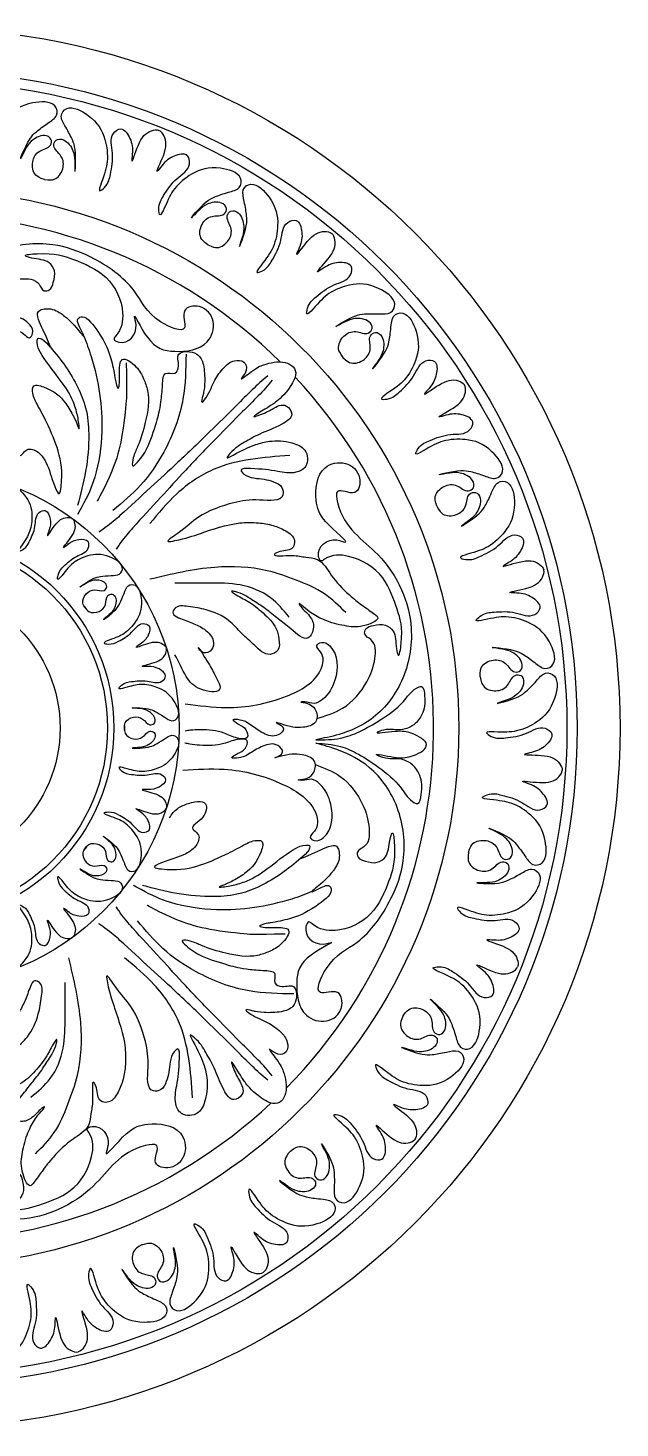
# Model space of a CAD drawing. Header units: metres. Extents: x -1 to 1, y -1 to 1.
# Drawn here: x 0.154 to 1, y -1 to 1 of the extents above; entities that cross this region are included whole.
import ezdxf

# ---------------------------------------------------------------- set-up
doc = ezdxf.new("R2010")
doc.units = ezdxf.units.M
doc.layers.add('ceco.net 100', color=7, linetype='Continuous')

msp = doc.modelspace()

# ---------------------------------------------------------------- linework, layer by layer
at = {"layer": 'ceco.net 100'}
for radius in [1, 0.9387, 0.9241, 0.7696, 0.3699, 0.2767, 0.2677, 0.2]:
    msp.add_circle((0, 0), radius, dxfattribs=at)
for start, end in [(45.4719, 133.0995), (315.4719, 43.0995)]:
    msp.add_arc((0, 0), 0.7337, start, end, dxfattribs=at)
at = {"layer": 'ceco.net 100', "color": 8}
msp.add_arc((0, 0), 0.7337, 225.4719, 313.0995, dxfattribs=at)
for points, knots in [([(0.1777, 0.7834), (0.1703, 0.7859), (0.1616, 0.7907), (0.1586, 0.8088), (0.1677, 0.8256), (0.1873, 0.8287), (0.1886, 0.8429), (0.1749, 0.8491), (0.1578, 0.8393), (0.1505, 0.8277), (0.1379, 0.8007), (0.1535, 0.8398), (0.1666, 0.8527), (0.1797, 0.8623), (0.1983, 0.8744), (0.193, 0.8962), (0.1507, 0.8942), (0.1262, 0.8778), (0.1054, 0.8461), (0.1035, 0.8247), (0.1005, 0.7986), (0.0921, 0.8162), (0.0965, 0.8335), (0.1032, 0.8596), (0.122, 0.8793), (0.11, 0.901), (0.0893, 0.8881), (0.0821, 0.8767), (0.0737, 0.852), (0.0804, 0.8922), (0.0754, 0.909), (0.064, 0.9172), (0.0605, 0.9173)], [0.0016, 0.0016, 0.0016, 0.0016, 0.070347, 0.205662, 0.330757, 0.44134, 0.501419, 0.573621, 0.701619, 0.803663, 0.905984, 1.121742, 1.221885, 1.356392, 1.452885, 1.549668, 1.748318, 2.050944, 2.274203, 2.481345, 2.558186, 2.615581, 2.758784, 2.973283, 3.168941, 3.254548, 3.385567, 3.544048, 3.613817, 3.779541, 3.981389, 4.05838, 4.05838, 4.05838, 4.05838]), ([(0.1775, 0.7834), (0.1853, 0.7825), (0.1953, 0.7831), (0.2058, 0.7981), (0.2048, 0.8172), (0.1885, 0.8285), (0.1934, 0.8418), (0.2085, 0.8415), (0.2197, 0.8252), (0.2212, 0.8117), (0.2209, 0.7818), (0.2237, 0.8238), (0.2175, 0.8412), (0.2098, 0.8555), (0.1982, 0.8744), (0.2124, 0.8918), (0.2497, 0.8718), (0.2647, 0.8464), (0.2698, 0.8088), (0.2623, 0.7887), (0.2537, 0.7639), (0.2689, 0.7761), (0.2724, 0.7936), (0.2777, 0.82), (0.2691, 0.8459), (0.2894, 0.8604), (0.3025, 0.8397), (0.3041, 0.8264), (0.301, 0.8005), (0.3123, 0.8396), (0.3241, 0.8526), (0.3378, 0.8551), (0.341, 0.8537)], [0.0016, 0.0016, 0.0016, 0.0016, 0.070347, 0.205662, 0.330757, 0.44134, 0.501419, 0.573621, 0.701619, 0.803663, 0.905984, 1.121742, 1.221885, 1.356392, 1.452885, 1.549668, 1.748318, 2.050944, 2.274203, 2.481345, 2.558186, 2.615581, 2.758784, 2.973283, 3.168941, 3.254548, 3.385567, 3.544048, 3.613817, 3.779541, 3.981389, 4.05838, 4.05838, 4.05838, 4.05838]), ([(0.4111, 0.6901), (0.4048, 0.6948), (0.398, 0.7021), (0.4007, 0.7202), (0.4146, 0.7334), (0.4342, 0.7303), (0.4398, 0.7434), (0.4287, 0.7535), (0.4094, 0.7494), (0.3989, 0.7407), (0.3785, 0.7189), (0.4055, 0.7512), (0.422, 0.7595), (0.4374, 0.7646), (0.4588, 0.7703), (0.4605, 0.7927), (0.4196, 0.8039), (0.3913, 0.7958), (0.3617, 0.7721), (0.3533, 0.7523), (0.3424, 0.7284), (0.3398, 0.7478), (0.3494, 0.7629), (0.3637, 0.7856), (0.3878, 0.7985), (0.383, 0.823), (0.3593, 0.817), (0.349, 0.8084), (0.3334, 0.7875), (0.3522, 0.8237), (0.3526, 0.8412), (0.3443, 0.8525), (0.341, 0.8537)], [0.0016, 0.0016, 0.0016, 0.0016, 0.070347, 0.205662, 0.330757, 0.44134, 0.501419, 0.573621, 0.701619, 0.803663, 0.905984, 1.121742, 1.221885, 1.356392, 1.452885, 1.549668, 1.748318, 2.050944, 2.274203, 2.481345, 2.558186, 2.615581, 2.758784, 2.973283, 3.168941, 3.254548, 3.385567, 3.544048, 3.613817, 3.779541, 3.981389, 4.05838, 4.05838, 4.05838, 4.05838]), ([(0.4109, 0.6902), (0.4181, 0.6869), (0.4277, 0.6844), (0.4424, 0.6955), (0.4473, 0.7139), (0.4353, 0.7297), (0.4441, 0.7409), (0.4583, 0.7359), (0.4639, 0.717), (0.4612, 0.7036), (0.4517, 0.6753), (0.4674, 0.7144), (0.4668, 0.7328), (0.4639, 0.7488), (0.4587, 0.7704), (0.4776, 0.7825), (0.5069, 0.7519), (0.5133, 0.7231), (0.5065, 0.6858), (0.4932, 0.669), (0.4774, 0.6481), (0.4956, 0.655), (0.5043, 0.6706), (0.5175, 0.6941), (0.5174, 0.7213), (0.5411, 0.7288), (0.5472, 0.7052), (0.5446, 0.6919), (0.5336, 0.6683), (0.5565, 0.702), (0.5717, 0.7107), (0.5855, 0.7089), (0.5882, 0.7065)], [0.0016, 0.0016, 0.0016, 0.0016, 0.070347, 0.205662, 0.330757, 0.44134, 0.501419, 0.573621, 0.701619, 0.803663, 0.905984, 1.121742, 1.221885, 1.356392, 1.452885, 1.549668, 1.748318, 2.050944, 2.274203, 2.481345, 2.558186, 2.615581, 2.758784, 2.973283, 3.168941, 3.254548, 3.385567, 3.544048, 3.613817, 3.779541, 3.981389, 4.05838, 4.05838, 4.05838, 4.05838]), ([(0.6043, 0.5293), (0.5997, 0.5357), (0.5955, 0.5447), (0.6037, 0.5612), (0.621, 0.5694), (0.6386, 0.5604), (0.648, 0.5711), (0.6406, 0.5841), (0.6209, 0.5863), (0.6083, 0.5811), (0.5822, 0.5667), (0.6178, 0.5892), (0.636, 0.5919), (0.6523, 0.592), (0.6744, 0.5908), (0.6829, 0.6116), (0.6475, 0.6349), (0.618, 0.6359), (0.5826, 0.6225), (0.5685, 0.6063), (0.5507, 0.587), (0.5543, 0.6062), (0.568, 0.6176), (0.5887, 0.6348), (0.6155, 0.6396), (0.6186, 0.6643), (0.5942, 0.666), (0.5817, 0.661), (0.5604, 0.646), (0.5895, 0.6746), (0.5952, 0.6911), (0.5909, 0.7044), (0.5882, 0.7065)], [0.0016, 0.0016, 0.0016, 0.0016, 0.070347, 0.205662, 0.330757, 0.44134, 0.501419, 0.573621, 0.701619, 0.803663, 0.905984, 1.121742, 1.221885, 1.356392, 1.452885, 1.549668, 1.748318, 2.050944, 2.274203, 2.481345, 2.558186, 2.615581, 2.758784, 2.973283, 3.168941, 3.254548, 3.385567, 3.544048, 3.613817, 3.779541, 3.981389, 4.05838, 4.05838, 4.05838, 4.05838]), ([(0.1284, 0.3564), (0.123, 0.3594), (0.1142, 0.3665), (0.1083, 0.381), (0.105, 0.3933), (0.1036, 0.4118), (0.1307, 0.4084), (0.1415, 0.3821), (0.152, 0.4009), (0.1694, 0.3962), (0.1847, 0.3734), (0.1871, 0.3566), (0.1994, 0.3292), (0.204, 0.3635), (0.2002, 0.3925), (0.1834, 0.4322), (0.1686, 0.4598), (0.1601, 0.4756), (0.1608, 0.492), (0.1877, 0.4846), (0.2052, 0.4702), (0.219, 0.4459), (0.2236, 0.4362), (0.2275, 0.4253), (0.2269, 0.4368), (0.2233, 0.4546), (0.2152, 0.4761), (0.198, 0.5007), (0.1746, 0.5296), (0.1671, 0.546), (0.1672, 0.5592), (0.1806, 0.5526), (0.1888, 0.5385), (0.1777, 0.5659), (0.169, 0.5798), (0.1666, 0.5981), (0.1881, 0.6002), (0.2036, 0.5906), (0.2036, 0.5906), (0.2036, 0.5906), (0.2182, 0.5788), (0.2379, 0.5532), (0.2259, 0.577), (0.2228, 0.5838), (0.2359, 0.5917), (0.2624, 0.5561), (0.2721, 0.5324), (0.2776, 0.5072), (0.2794, 0.4932), (0.2835, 0.4809), (0.2854, 0.4971), (0.2846, 0.5068), (0.2851, 0.5352), (0.3109, 0.5162), (0.319, 0.5003), (0.329, 0.4734), (0.3233, 0.44), (0.3134, 0.406), (0.3049, 0.3902), (0.3009, 0.3669), (0.3173, 0.3879), (0.3276, 0.4036), (0.3381, 0.4385), (0.3435, 0.4568), (0.3466, 0.489), (0.3469, 0.5112), (0.3656, 0.5031), (0.3713, 0.5198), (0.3643, 0.5365), (0.3865, 0.5389), (0.3999, 0.5327), (0.4063, 0.518), (0.4072, 0.4883), (0.4048, 0.4777), (0.4048, 0.4777), (0.3997, 0.4599), (0.4136, 0.4777), (0.4189, 0.4956), (0.4321, 0.514), (0.4455, 0.5255), (0.4633, 0.5259), (0.4695, 0.5109), (0.4519, 0.4924), (0.4792, 0.5144), (0.4942, 0.5206), (0.5216, 0.5269), (0.5431, 0.51), (0.5224, 0.4766), (0.5021, 0.4612), (0.5021, 0.4612), (0.472, 0.4427), (0.4905, 0.449), (0.5023, 0.4548), (0.521, 0.4665), (0.536, 0.4454), (0.5105, 0.4295), (0.4858, 0.4212), (0.464, 0.4084), (0.448, 0.3994), (0.4358, 0.3833), (0.4587, 0.3962), (0.4752, 0.4042), (0.5026, 0.4114), (0.5273, 0.4097), (0.5537, 0.3995), (0.5555, 0.3731), (0.5342, 0.3622), (0.505, 0.368), (0.4858, 0.3702), (0.4548, 0.3711), (0.4677, 0.3563), (0.489, 0.3569), (0.5044, 0.3521), (0.5178, 0.3469), (0.521, 0.322), (0.4803, 0.3277), (0.4441, 0.3225), (0.3971, 0.3049), (0.3792, 0.2844), (0.3476, 0.2645), (0.3775, 0.27), (0.4039, 0.2792), (0.4469, 0.2939), (0.4813, 0.2939), (0.5042, 0.2901), (0.5223, 0.2825), (0.5366, 0.272), (0.5328, 0.2524), (0.5176, 0.2548), (0.4977, 0.2442), (0.5339, 0.248), (0.5492, 0.2437), (0.5731, 0.2423), (0.588, 0.2151), (0.6071, 0.195), (0.6258, 0.1797), (0.6258, 0.1797), (0.6474, 0.164), (0.659, 0.1553), (0.6305, 0.1429), (0.6104, 0.145), (0.5825, 0.151), (0.5618, 0.1619), (0.5526, 0.1687), (0.5401, 0.1802), (0.543, 0.1725), (0.5573, 0.1617), (0.5648, 0.1444), (0.553, 0.1196), (0.5306, 0.1419), (0.5114, 0.1556), (0.4935, 0.171), (0.4729, 0.1837), (0.4596, 0.1932), (0.4428, 0.1962), (0.4548, 0.1874), (0.4696, 0.1818), (0.4908, 0.1642), (0.5086, 0.1465), (0.513, 0.1282), (0.5143, 0.1102), (0.4947, 0.1012), (0.4778, 0.1185), (0.4583, 0.1354), (0.4407, 0.1566), (0.4129, 0.169), (0.386, 0.1734), (0.365, 0.1759), (0.3593, 0.1618), (0.3736, 0.1557), (0.3882, 0.1508), (0.4048, 0.1427), (0.4141, 0.1348), (0.4203, 0.1237), (0.4184, 0.1109), (0.4039, 0.1037), (0.392, 0.1235), (0.4129, 0.0922), (0.4198, 0.0777), (0.4365, 0.0483), (0.3955, 0.0538), (0.3778, 0.0738), (0.3702, 0.0948), (0.3641, 0.1047)], [0.14408, 0.14408, 0.14408, 0.14408, 0.272671, 0.387789, 0.453787, 0.549136, 0.690891, 0.841157, 0.900814, 1.00687, 1.14712, 1.413349, 1.506726, 1.586315, 1.945847, 2.257541, 2.469075, 2.605673, 2.648112, 2.752994, 3.019253, 3.16508, 3.275579, 3.300668, 3.342363, 3.454016, 3.599216, 3.877838, 4.180658, 4.292328, 4.326098, 4.387858, 4.493186, 4.578348, 4.84288, 4.930223, 5.006832, 5.054797, 5.164814, 5.330472, 5.475269, 5.566534, 5.618276, 5.731012, 5.80273, 5.997503, 6.301662, 6.524216, 6.581793, 6.636597, 6.693465, 6.793528, 6.930881, 7.086379, 7.228295, 7.351928, 7.667034, 7.921582, 8.044891, 8.121076, 8.263725, 8.366348, 8.642947, 8.878873, 9.002298, 9.115214, 9.207882, 9.288203, 9.411883, 9.523742, 9.639149, 9.789328, 9.941181, 10.105778, 10.136122, 10.195081, 10.284625, 10.470613, 10.622232, 10.731814, 10.806139, 10.865788, 10.936791, 11.017209, 11.133389, 11.365899, 11.570485, 11.703504, 11.90869, 12.124533, 12.196931, 12.248693, 12.406104, 12.569314, 12.660345, 12.789325, 13.024921, 13.222482, 13.4123, 13.466255, 13.531539, 13.768184, 13.916099, 14.143767, 14.292066, 14.46054, 14.575049, 14.756481, 15.034913, 15.133528, 15.187483, 15.383932, 15.493246, 15.600117, 15.671121, 15.91251, 16.171194, 16.551558, 16.824618, 16.945322, 17.013221, 17.27698, 17.680301, 17.869412, 18.013889, 18.147223, 18.277232, 18.337185, 18.472076, 18.535143, 18.717962, 18.860258, 18.983812, 19.193255, 19.455308, 19.560624, 19.706991, 19.790123, 19.82606, 19.963832, 20.16275, 20.368718, 20.53478, 20.626128, 20.698001, 20.749713, 20.890592, 21.002573, 21.119242, 21.318032, 21.475288, 21.635811, 21.802412, 21.985874, 22.022477, 22.062935, 22.221109, 22.408039, 22.609589, 22.724574, 22.830726, 22.916088, 23.091923, 23.270895, 23.465966, 23.724524, 23.896343, 24.028405, 24.078968, 24.152406, 24.300646, 24.435043, 24.518462, 24.581502, 24.663476, 24.753167, 24.846435, 25.013747, 25.184122, 25.345076, 25.524831, 25.7253, 25.970815, 25.970815, 25.970815, 25.970815]), ([(0.6041, 0.5295), (0.6099, 0.5241), (0.6183, 0.5187), (0.6356, 0.5247), (0.646, 0.5408), (0.6395, 0.5594), (0.6513, 0.5674), (0.6633, 0.5582), (0.6628, 0.5385), (0.656, 0.5266), (0.6383, 0.5026), (0.6652, 0.535), (0.6704, 0.5527), (0.6726, 0.5688), (0.6743, 0.5909), (0.6961, 0.5966), (0.7145, 0.5585), (0.7116, 0.5291), (0.6937, 0.4957), (0.6758, 0.4839), (0.6543, 0.4688), (0.6738, 0.4698), (0.6869, 0.4819), (0.7066, 0.5002), (0.715, 0.5262), (0.7398, 0.5259), (0.7383, 0.5016), (0.7317, 0.4898), (0.714, 0.4707), (0.7462, 0.4957), (0.7633, 0.4993), (0.7759, 0.4932), (0.7777, 0.4902)], [0.0016, 0.0016, 0.0016, 0.0016, 0.070347, 0.205662, 0.330757, 0.44134, 0.501419, 0.573621, 0.701619, 0.803663, 0.905984, 1.121742, 1.221885, 1.356392, 1.452885, 1.549668, 1.748318, 2.050944, 2.274203, 2.481345, 2.558186, 2.615581, 2.758784, 2.973283, 3.168941, 3.254548, 3.385567, 3.544048, 3.613817, 3.779541, 3.981389, 4.05838, 4.05838, 4.05838, 4.05838]), ([(0.2338, 0.5598), (0.2376, 0.5507), (0.2478, 0.5229), (0.2581, 0.4762), (0.2615, 0.4203), (0.2535, 0.3634), (0.2376, 0.3269), (0.2247, 0.3049), (0.2247, 0.3049)], [0, 0, 0, 0, 0.208287, 0.584045, 0.980343, 1.460916, 1.785984, 1.895945, 1.895945, 1.895945, 1.895945]), ([(0.2945, 0.5218), (0.2952, 0.475), (0.2952, 0.475), (0.2904, 0.4202), (0.2755, 0.3637), (0.2531, 0.3242), (0.2531, 0.3242), (0.2531, 0.3242)], [0, 0, 0, 0, 0.202161, 0.601395, 0.95064, 1.576661, 1.707979, 1.707979, 1.707979, 1.707979]), ([(0.4967, 0.5031), (0.4817, 0.4909), (0.4543, 0.4628), (0.4104, 0.4199), (0.3702, 0.3806), (0.3256, 0.3406), (0.2954, 0.3119), (0.2705, 0.2902), (0.2553, 0.2799), (0.2553, 0.2799)], [0, 0, 0, 0, 0.406294, 0.751964, 1.184906, 1.568062, 2.036992, 2.221899, 2.303586, 2.303586, 2.303586, 2.303586]), ([(0.5031, 0.4967), (0.4909, 0.4817), (0.4628, 0.4543), (0.4199, 0.4104), (0.3806, 0.3702), (0.3406, 0.3256), (0.3119, 0.2954), (0.2902, 0.2705), (0.2799, 0.2553), (0.2799, 0.2553)], [0, 0, 0, 0, 0.406294, 0.751964, 1.184906, 1.568062, 2.036992, 2.221899, 2.303586, 2.303586, 2.303586, 2.303586]), ([(0.7382, 0.3167), (0.7359, 0.3242), (0.7347, 0.3341), (0.7475, 0.3471), (0.7665, 0.3496), (0.7805, 0.3356), (0.7928, 0.3429), (0.7897, 0.3576), (0.7717, 0.3657), (0.7581, 0.3647), (0.7288, 0.3591), (0.7696, 0.3694), (0.7878, 0.3664), (0.8033, 0.3615), (0.824, 0.3535), (0.8385, 0.3706), (0.812, 0.4037), (0.7843, 0.4138), (0.7465, 0.412), (0.728, 0.401), (0.7052, 0.3881), (0.7145, 0.4052), (0.7311, 0.4118), (0.756, 0.4218), (0.7831, 0.4181), (0.7936, 0.4407), (0.771, 0.4498), (0.7575, 0.4489), (0.7326, 0.4412), (0.7691, 0.4594), (0.7797, 0.4733), (0.7797, 0.4873), (0.7777, 0.4902)], [0.0016, 0.0016, 0.0016, 0.0016, 0.070347, 0.205662, 0.330757, 0.44134, 0.501419, 0.573621, 0.701619, 0.803663, 0.905984, 1.121742, 1.221885, 1.356392, 1.452885, 1.549668, 1.748318, 2.050944, 2.274203, 2.481345, 2.558186, 2.615581, 2.758784, 2.973283, 3.168941, 3.254548, 3.385567, 3.544048, 3.613817, 3.779541, 3.981389, 4.05838, 4.05838, 4.05838, 4.05838]), ([(0.0873, 0.2786), (0.0927, 0.2765), (0.1, 0.2751), (0.1102, 0.2839), (0.113, 0.2978), (0.1033, 0.3089), (0.1093, 0.3176), (0.12, 0.3146), (0.1251, 0.3009), (0.1237, 0.2909), (0.1181, 0.2695), (0.1278, 0.2991), (0.1265, 0.3128), (0.1235, 0.3244), (0.1187, 0.3401), (0.132, 0.35), (0.1552, 0.3288), (0.1613, 0.3079), (0.1581, 0.28), (0.1491, 0.2669), (0.1384, 0.2506), (0.1515, 0.2567), (0.1572, 0.2686), (0.1658, 0.2866), (0.1644, 0.3067), (0.1816, 0.3134), (0.1872, 0.2962), (0.1859, 0.2863), (0.179, 0.2683), (0.1942, 0.2944), (0.205, 0.3015), (0.2154, 0.3008), (0.2174, 0.2992)], [0.0016, 0.0016, 0.0016, 0.0016, 0.070347, 0.205662, 0.330757, 0.44134, 0.501419, 0.573621, 0.701619, 0.803663, 0.905984, 1.121742, 1.221885, 1.356392, 1.452885, 1.549668, 1.748318, 2.050944, 2.274203, 2.481345, 2.558186, 2.615581, 2.758784, 2.973283, 3.168941, 3.254548, 3.385567, 3.544048, 3.613817, 3.779541, 3.981389, 4.05838, 4.05838, 4.05838, 4.05838]), ([(0.7382, 0.3169), (0.742, 0.31), (0.7483, 0.3023), (0.7667, 0.3026), (0.7815, 0.3147), (0.781, 0.3345), (0.7948, 0.3383), (0.8033, 0.326), (0.7967, 0.3074), (0.7867, 0.2981), (0.7624, 0.2808), (0.798, 0.3032), (0.8084, 0.3185), (0.8154, 0.3331), (0.8239, 0.3536), (0.8464, 0.3523), (0.8521, 0.3104), (0.8403, 0.2833), (0.8129, 0.2571), (0.7922, 0.2513), (0.7671, 0.2437), (0.786, 0.2386), (0.8022, 0.2461), (0.8266, 0.2574), (0.8426, 0.2795), (0.8662, 0.2716), (0.8572, 0.2489), (0.8473, 0.2397), (0.8245, 0.227), (0.8628, 0.2409), (0.8802, 0.239), (0.8904, 0.2293), (0.8911, 0.2259)], [0.0016, 0.0016, 0.0016, 0.0016, 0.070347, 0.205662, 0.330757, 0.44134, 0.501419, 0.573621, 0.701619, 0.803663, 0.905984, 1.121742, 1.221885, 1.356392, 1.452885, 1.549668, 1.748318, 2.050944, 2.274203, 2.481345, 2.558186, 2.615581, 2.758784, 2.973283, 3.168941, 3.254548, 3.385567, 3.544048, 3.613817, 3.779541, 3.981389, 4.05838, 4.05838, 4.05838, 4.05838]), ([(0.238, 0.1691), (0.2343, 0.1736), (0.2307, 0.1801), (0.236, 0.1926), (0.2484, 0.1995), (0.2618, 0.1937), (0.2683, 0.2021), (0.2621, 0.2114), (0.2475, 0.212), (0.2384, 0.2076), (0.2198, 0.1956), (0.245, 0.214), (0.2584, 0.2169), (0.2704, 0.2178), (0.2868, 0.218), (0.2921, 0.2337), (0.2648, 0.2492), (0.2429, 0.2485), (0.2174, 0.2369), (0.2078, 0.2243), (0.1956, 0.2091), (0.1973, 0.2234), (0.2069, 0.2325), (0.2213, 0.2462), (0.2409, 0.2511), (0.242, 0.2695), (0.2239, 0.2696), (0.2149, 0.2653), (0.1999, 0.2531), (0.22, 0.2757), (0.2234, 0.2882), (0.2196, 0.2978), (0.2174, 0.2992)], [0.0016, 0.0016, 0.0016, 0.0016, 0.070347, 0.205662, 0.330757, 0.44134, 0.501419, 0.573621, 0.701619, 0.803663, 0.905984, 1.121742, 1.221885, 1.356392, 1.452885, 1.549668, 1.748318, 2.050944, 2.274203, 2.481345, 2.558186, 2.615581, 2.758784, 2.973283, 3.168941, 3.254548, 3.385567, 3.544048, 3.613817, 3.779541, 3.981389, 4.05838, 4.05838, 4.05838, 4.05838]), ([(0.8, 0.0731), (0.8001, 0.0809), (0.8019, 0.0907), (0.8182, 0.0992), (0.837, 0.0956), (0.8461, 0.078), (0.86, 0.0811), (0.8616, 0.0961), (0.8469, 0.1093), (0.8337, 0.1126), (0.8041, 0.1163), (0.8461, 0.1135), (0.8625, 0.105), (0.8757, 0.0956), (0.8929, 0.0816), (0.912, 0.0934), (0.897, 0.133), (0.8738, 0.1512), (0.8372, 0.1612), (0.8163, 0.1564), (0.7906, 0.1512), (0.8047, 0.1646), (0.8225, 0.1658), (0.8494, 0.1675), (0.8739, 0.1557), (0.8909, 0.1739), (0.8722, 0.1895), (0.8592, 0.1929), (0.8331, 0.1932), (0.8734, 0.1993), (0.8878, 0.2092), (0.8921, 0.2225), (0.8911, 0.2259)], [0.0016, 0.0016, 0.0016, 0.0016, 0.070347, 0.205662, 0.330757, 0.44134, 0.501419, 0.573621, 0.701619, 0.803663, 0.905984, 1.121742, 1.221885, 1.356392, 1.452885, 1.549668, 1.748318, 2.050944, 2.274203, 2.481345, 2.558186, 2.615581, 2.758784, 2.973283, 3.168941, 3.254548, 3.385567, 3.544048, 3.613817, 3.779541, 3.981389, 4.05838, 4.05838, 4.05838, 4.05838]), ([(0.2343, 0.1741), (0.2375, 0.1692), (0.2425, 0.1638), (0.2561, 0.1649), (0.2665, 0.1746), (0.2652, 0.1891), (0.2751, 0.1927), (0.282, 0.184), (0.2781, 0.1699), (0.2711, 0.1626), (0.254, 0.1486), (0.2792, 0.1669), (0.2861, 0.1787), (0.2906, 0.1898), (0.2959, 0.2054), (0.3125, 0.2055), (0.3188, 0.1748), (0.3115, 0.1543), (0.2925, 0.1336), (0.2775, 0.1283), (0.2593, 0.1214), (0.2735, 0.1186), (0.2851, 0.1249), (0.3026, 0.1344), (0.3133, 0.1515), (0.3311, 0.1468), (0.3256, 0.1296), (0.3187, 0.1224), (0.3025, 0.1119), (0.3302, 0.124), (0.3431, 0.1234), (0.3511, 0.1168), (0.3518, 0.1143)], [0.0016, 0.0016, 0.0016, 0.0016, 0.070347, 0.205662, 0.330757, 0.44134, 0.501419, 0.573621, 0.701619, 0.803663, 0.905984, 1.121742, 1.221885, 1.356392, 1.452885, 1.549668, 1.748318, 2.050944, 2.274203, 2.481345, 2.558186, 2.615581, 2.758784, 2.973283, 3.168941, 3.254548, 3.385567, 3.544048, 3.613817, 3.779541, 3.981389, 4.05838, 4.05838, 4.05838, 4.05838]), ([(0.2919, -0.0031), (0.2916, 0.0027), (0.2925, 0.0101), (0.3041, 0.0171), (0.3182, 0.0154), (0.3257, 0.0028), (0.3358, 0.0058), (0.3363, 0.0169), (0.3248, 0.026), (0.3149, 0.0278), (0.2928, 0.0291), (0.324, 0.0291), (0.3365, 0.0236), (0.3467, 0.0172), (0.3601, 0.0078), (0.3737, 0.0174), (0.3607, 0.046), (0.3426, 0.0583), (0.3151, 0.0639), (0.2999, 0.0593), (0.2811, 0.0542), (0.2909, 0.0648), (0.304, 0.0665), (0.3238, 0.0691), (0.3425, 0.0616), (0.3542, 0.0758), (0.3396, 0.0865), (0.3298, 0.0883), (0.3105, 0.0873), (0.34, 0.0938), (0.3501, 0.1018), (0.3527, 0.1119), (0.3518, 0.1143)], [0.0016, 0.0016, 0.0016, 0.0016, 0.070347, 0.205662, 0.330757, 0.44134, 0.501419, 0.573621, 0.701619, 0.803663, 0.905984, 1.121742, 1.221885, 1.356392, 1.452885, 1.549668, 1.748318, 2.050944, 2.274203, 2.481345, 2.558186, 2.615581, 2.758784, 2.973283, 3.168941, 3.254548, 3.385567, 3.544048, 3.613817, 3.779541, 3.981389, 4.05838, 4.05838, 4.05838, 4.05838]), ([(0.8, 0.0732), (0.8015, 0.0656), (0.8051, 0.0563), (0.8226, 0.0509), (0.8405, 0.0578), (0.8462, 0.0767), (0.8604, 0.0762), (0.8647, 0.0618), (0.8527, 0.0461), (0.8403, 0.0404), (0.8118, 0.0315), (0.8526, 0.0418), (0.8672, 0.0531), (0.8785, 0.0648), (0.8929, 0.0817), (0.9138, 0.0736), (0.9063, 0.0319), (0.8867, 0.0098), (0.8526, -0.0067), (0.8311, -0.0058), (0.8049, -0.0053), (0.8212, -0.0159), (0.839, -0.0138), (0.8657, -0.0107), (0.8877, 0.0054), (0.9077, -0.0094), (0.8921, -0.0282), (0.8799, -0.0339), (0.8543, -0.0389), (0.895, -0.0375), (0.911, -0.0447), (0.9176, -0.0571), (0.9173, -0.0605)], [0.0016, 0.0016, 0.0016, 0.0016, 0.070347, 0.205662, 0.330757, 0.44134, 0.501419, 0.573621, 0.701619, 0.803663, 0.905984, 1.121742, 1.221885, 1.356392, 1.452885, 1.549668, 1.748318, 2.050944, 2.274203, 2.481345, 2.558186, 2.615581, 2.758784, 2.973283, 3.168941, 3.254548, 3.385567, 3.544048, 3.613817, 3.779541, 3.981389, 4.05838, 4.05838, 4.05838, 4.05838]), ([(0.5655, -0.0168), (0.5774, -0.0169), (0.5988, -0.0169), (0.6298, -0.0051), (0.6597, 0.0123), (0.6892, 0.0328), (0.7017, 0.0537), (0.7194, 0.062), (0.7219, 0.0389), (0.7202, 0.0217), (0.7068, 0.0036), (0.6859, -0.0053), (0.6701, 0.0004), (0.6436, -0.0092), (0.6838, -0.003), (0.7001, -0.0051), (0.7237, -0.0174), (0.7231, -0.0244), (0.7231, -0.0247)], [0, 0, 0, 0, 0.248269, 0.445022, 0.686675, 0.98104, 1.168934, 1.220855, 1.317857, 1.508078, 1.638369, 1.761399, 1.951117, 2.018308, 2.193238, 2.36681, 2.549196, 2.557385, 2.557385, 2.557385, 2.557385]), ([(0.2919, 0.0031), (0.2916, -0.0027), (0.2925, -0.0101), (0.3041, -0.0171), (0.3182, -0.0154), (0.3257, -0.0028), (0.3358, -0.0058), (0.3363, -0.0169), (0.3248, -0.026), (0.3149, -0.0278), (0.2928, -0.0291), (0.324, -0.0291), (0.3365, -0.0236), (0.3467, -0.0172), (0.3601, -0.0078), (0.3737, -0.0174), (0.3607, -0.046), (0.3426, -0.0583), (0.3151, -0.0639), (0.2999, -0.0593), (0.2811, -0.0542), (0.2909, -0.0648), (0.304, -0.0665), (0.3238, -0.0691), (0.3425, -0.0616), (0.3542, -0.0758), (0.3396, -0.0865), (0.3298, -0.0883), (0.3105, -0.0873), (0.34, -0.0938), (0.3501, -0.1018), (0.3527, -0.1119), (0.3518, -0.1143)], [0.0016, 0.0016, 0.0016, 0.0016, 0.070347, 0.205662, 0.330757, 0.44134, 0.501419, 0.573621, 0.701619, 0.803663, 0.905984, 1.121742, 1.221885, 1.356392, 1.452885, 1.549668, 1.748318, 2.050944, 2.274203, 2.481345, 2.558186, 2.615581, 2.758784, 2.973283, 3.168941, 3.254548, 3.385567, 3.544048, 3.613817, 3.779541, 3.981389, 4.05838, 4.05838, 4.05838, 4.05838]), ([(0.5653, -0.0217), (0.5772, -0.0225), (0.5986, -0.0239), (0.6287, -0.0378), (0.6573, -0.0572), (0.6853, -0.0796), (0.6965, -0.1013), (0.7135, -0.1109), (0.7176, -0.088), (0.717, -0.0707), (0.705, -0.0517), (0.6847, -0.0415), (0.6685, -0.0461), (0.6428, -0.0347), (0.6824, -0.0436), (0.6988, -0.0426), (0.7232, -0.0319), (0.7231, -0.025), (0.7231, -0.0247)], [0, 0, 0, 0, 0.248269, 0.445022, 0.686675, 0.98104, 1.168934, 1.220855, 1.317857, 1.508078, 1.638369, 1.761399, 1.951117, 2.018308, 2.193238, 2.36681, 2.549196, 2.557385, 2.557385, 2.557385, 2.557385]), ([(0.7834, -0.1777), (0.7859, -0.1703), (0.7907, -0.1616), (0.8088, -0.1586), (0.8256, -0.1677), (0.8287, -0.1873), (0.8429, -0.1886), (0.8491, -0.1749), (0.8393, -0.1578), (0.8277, -0.1505), (0.8007, -0.1379), (0.8398, -0.1535), (0.8527, -0.1666), (0.8623, -0.1797), (0.8744, -0.1983), (0.8962, -0.193), (0.8942, -0.1507), (0.8778, -0.1262), (0.8461, -0.1054), (0.8247, -0.1035), (0.7986, -0.1005), (0.8162, -0.0921), (0.8335, -0.0965), (0.8596, -0.1032), (0.8793, -0.122), (0.901, -0.11), (0.8881, -0.0893), (0.8767, -0.0821), (0.852, -0.0737), (0.8922, -0.0804), (0.909, -0.0754), (0.9172, -0.064), (0.9173, -0.0605)], [0.0016, 0.0016, 0.0016, 0.0016, 0.070347, 0.205662, 0.330757, 0.44134, 0.501419, 0.573621, 0.701619, 0.803663, 0.905984, 1.121742, 1.221885, 1.356392, 1.452885, 1.549668, 1.748318, 2.050944, 2.274203, 2.481345, 2.558186, 2.615581, 2.758784, 2.973283, 3.168941, 3.254548, 3.385567, 3.544048, 3.613817, 3.779541, 3.981389, 4.05838, 4.05838, 4.05838, 4.05838]), ([(0.3564, -0.1284), (0.3594, -0.123), (0.3665, -0.1142), (0.381, -0.1083), (0.3933, -0.105), (0.4118, -0.1036), (0.4084, -0.1307), (0.3821, -0.1415), (0.4009, -0.152), (0.3962, -0.1694), (0.3734, -0.1847), (0.3566, -0.1871), (0.3292, -0.1994), (0.3635, -0.204), (0.3925, -0.2002), (0.4322, -0.1834), (0.4598, -0.1686), (0.4756, -0.1601), (0.492, -0.1608), (0.4846, -0.1877), (0.4702, -0.2052), (0.4459, -0.219), (0.4362, -0.2236), (0.4253, -0.2275), (0.4368, -0.2269), (0.4546, -0.2233), (0.4761, -0.2152), (0.5007, -0.198), (0.5296, -0.1746), (0.546, -0.1671), (0.5592, -0.1672), (0.5526, -0.1806), (0.5385, -0.1888), (0.5659, -0.1777), (0.5798, -0.169), (0.5981, -0.1666), (0.6002, -0.1881), (0.5906, -0.2036), (0.5906, -0.2036), (0.5906, -0.2036), (0.5788, -0.2182), (0.5532, -0.2379), (0.577, -0.2259), (0.5838, -0.2228), (0.5917, -0.2359), (0.5561, -0.2624), (0.5324, -0.2721), (0.5072, -0.2776), (0.4932, -0.2794), (0.4809, -0.2835), (0.4971, -0.2854), (0.5068, -0.2846), (0.5352, -0.2851), (0.5162, -0.3109), (0.5003, -0.319), (0.4734, -0.329), (0.44, -0.3233), (0.406, -0.3134), (0.3902, -0.3049), (0.3669, -0.3009), (0.3879, -0.3173), (0.4036, -0.3276), (0.4385, -0.3381), (0.4568, -0.3435), (0.489, -0.3466), (0.5112, -0.3469), (0.5031, -0.3656), (0.5198, -0.3713), (0.5365, -0.3643), (0.5389, -0.3865), (0.5327, -0.3999), (0.518, -0.4063), (0.4883, -0.4072), (0.4777, -0.4048), (0.4777, -0.4048), (0.4599, -0.3997), (0.4777, -0.4136), (0.4956, -0.4189), (0.514, -0.4321), (0.5255, -0.4455), (0.5259, -0.4633), (0.5109, -0.4695), (0.4924, -0.4519), (0.5144, -0.4792), (0.5206, -0.4942), (0.5269, -0.5216), (0.51, -0.5431), (0.4766, -0.5224), (0.4612, -0.5021), (0.4612, -0.5021), (0.4427, -0.472), (0.449, -0.4905), (0.4548, -0.5023), (0.4665, -0.521), (0.4454, -0.536), (0.4295, -0.5105), (0.4212, -0.4858), (0.4084, -0.464), (0.3994, -0.448), (0.3833, -0.4358), (0.3962, -0.4587), (0.4042, -0.4752), (0.4114, -0.5026), (0.4097, -0.5273), (0.3995, -0.5537), (0.3731, -0.5555), (0.3622, -0.5342), (0.368, -0.505), (0.3702, -0.4858), (0.3711, -0.4548), (0.3563, -0.4677), (0.3569, -0.489), (0.3521, -0.5044), (0.3469, -0.5178), (0.322, -0.521), (0.3277, -0.4803), (0.3225, -0.4441), (0.3049, -0.3971), (0.2844, -0.3792), (0.2645, -0.3476), (0.27, -0.3775), (0.2792, -0.4039), (0.2939, -0.4469), (0.2939, -0.4813), (0.2901, -0.5042), (0.2825, -0.5223), (0.272, -0.5366), (0.2524, -0.5328), (0.2548, -0.5176), (0.2442, -0.4977), (0.248, -0.5339), (0.2437, -0.5492), (0.2423, -0.5731), (0.2151, -0.588), (0.195, -0.6071), (0.1797, -0.6258), (0.1797, -0.6258), (0.164, -0.6474), (0.1553, -0.659), (0.1429, -0.6305), (0.145, -0.6104), (0.151, -0.5825), (0.1619, -0.5618), (0.1687, -0.5526), (0.1802, -0.5401), (0.1725, -0.543), (0.1617, -0.5573), (0.1444, -0.5648), (0.1196, -0.553), (0.1419, -0.5306), (0.1556, -0.5114), (0.171, -0.4935), (0.1837, -0.4729), (0.1932, -0.4596), (0.1962, -0.4428), (0.1874, -0.4548), (0.1818, -0.4696), (0.1642, -0.4908), (0.1465, -0.5086), (0.1282, -0.513), (0.1102, -0.5143), (0.1012, -0.4947), (0.1185, -0.4778), (0.1354, -0.4583), (0.1566, -0.4407), (0.169, -0.4129), (0.1734, -0.386), (0.1759, -0.365), (0.1618, -0.3593), (0.1557, -0.3736), (0.1508, -0.3882), (0.1427, -0.4048), (0.1348, -0.4141), (0.1237, -0.4203), (0.1109, -0.4184), (0.1037, -0.4039), (0.1235, -0.392), (0.0922, -0.4129), (0.0777, -0.4198), (0.0483, -0.4365), (0.0538, -0.3955), (0.0738, -0.3778), (0.0948, -0.3702), (0.1047, -0.3641)], [0.14408, 0.14408, 0.14408, 0.14408, 0.272671, 0.387789, 0.453787, 0.549136, 0.690891, 0.841157, 0.900814, 1.00687, 1.14712, 1.413349, 1.506726, 1.586315, 1.945847, 2.257541, 2.469075, 2.605673, 2.648112, 2.752994, 3.019253, 3.16508, 3.275579, 3.300668, 3.342363, 3.454016, 3.599216, 3.877838, 4.180658, 4.292328, 4.326098, 4.387858, 4.493186, 4.578348, 4.84288, 4.930223, 5.006832, 5.054797, 5.164814, 5.330472, 5.475269, 5.566534, 5.618276, 5.731012, 5.80273, 5.997503, 6.301662, 6.524216, 6.581793, 6.636597, 6.693465, 6.793528, 6.930881, 7.086379, 7.228295, 7.351928, 7.667034, 7.921582, 8.044891, 8.121076, 8.263725, 8.366348, 8.642947, 8.878873, 9.002298, 9.115214, 9.207882, 9.288203, 9.411883, 9.523742, 9.639149, 9.789328, 9.941181, 10.105778, 10.136122, 10.195081, 10.284625, 10.470613, 10.622232, 10.731814, 10.806139, 10.865788, 10.936791, 11.017209, 11.133389, 11.365899, 11.570485, 11.703504, 11.90869, 12.124533, 12.196931, 12.248693, 12.406104, 12.569314, 12.660345, 12.789325, 13.024921, 13.222482, 13.4123, 13.466255, 13.531539, 13.768184, 13.916099, 14.143767, 14.292066, 14.46054, 14.575049, 14.756481, 15.034913, 15.133528, 15.187483, 15.383932, 15.493246, 15.600117, 15.671121, 15.91251, 16.171194, 16.551558, 16.824618, 16.945322, 17.013221, 17.27698, 17.680301, 17.869412, 18.013889, 18.147223, 18.277232, 18.337185, 18.472076, 18.535143, 18.717962, 18.860258, 18.983812, 19.193255, 19.455308, 19.560624, 19.706991, 19.790123, 19.82606, 19.963832, 20.16275, 20.368718, 20.53478, 20.626128, 20.698001, 20.749713, 20.890592, 21.002573, 21.119242, 21.318032, 21.475288, 21.635811, 21.802412, 21.985874, 22.022477, 22.062935, 22.221109, 22.408039, 22.609589, 22.724574, 22.830726, 22.916088, 23.091923, 23.270895, 23.465966, 23.724524, 23.896343, 24.028405, 24.078968, 24.152406, 24.300646, 24.435043, 24.518462, 24.581502, 24.663476, 24.753167, 24.846435, 25.013747, 25.184122, 25.345076, 25.524831, 25.7253, 25.970815, 25.970815, 25.970815, 25.970815]), ([(0.2343, -0.1741), (0.2375, -0.1692), (0.2425, -0.1638), (0.2561, -0.1649), (0.2665, -0.1746), (0.2652, -0.1891), (0.2751, -0.1927), (0.282, -0.184), (0.2781, -0.1699), (0.2711, -0.1626), (0.254, -0.1486), (0.2792, -0.1669), (0.2861, -0.1787), (0.2906, -0.1898), (0.2959, -0.2054), (0.3125, -0.2055), (0.3188, -0.1748), (0.3115, -0.1543), (0.2925, -0.1336), (0.2775, -0.1283), (0.2593, -0.1214), (0.2735, -0.1186), (0.2851, -0.1249), (0.3026, -0.1344), (0.3133, -0.1515), (0.3311, -0.1468), (0.3256, -0.1296), (0.3187, -0.1224), (0.3025, -0.1119), (0.3302, -0.124), (0.3431, -0.1234), (0.3511, -0.1168), (0.3518, -0.1143)], [0.0016, 0.0016, 0.0016, 0.0016, 0.070347, 0.205662, 0.330757, 0.44134, 0.501419, 0.573621, 0.701619, 0.803663, 0.905984, 1.121742, 1.221885, 1.356392, 1.452885, 1.549668, 1.748318, 2.050944, 2.274203, 2.481345, 2.558186, 2.615581, 2.758784, 2.973283, 3.168941, 3.254548, 3.385567, 3.544048, 3.613817, 3.779541, 3.981389, 4.05838, 4.05838, 4.05838, 4.05838]), ([(0.238, -0.1691), (0.2343, -0.1736), (0.2307, -0.1801), (0.236, -0.1926), (0.2484, -0.1995), (0.2618, -0.1937), (0.2683, -0.2021), (0.2621, -0.2114), (0.2475, -0.212), (0.2384, -0.2076), (0.2198, -0.1956), (0.245, -0.214), (0.2584, -0.2169), (0.2704, -0.2178), (0.2868, -0.218), (0.2921, -0.2337), (0.2648, -0.2492), (0.2429, -0.2485), (0.2174, -0.2369), (0.2078, -0.2243), (0.1956, -0.2091), (0.1973, -0.2234), (0.2069, -0.2325), (0.2213, -0.2462), (0.2409, -0.2511), (0.242, -0.2695), (0.2239, -0.2696), (0.2149, -0.2653), (0.1999, -0.2531), (0.22, -0.2757), (0.2234, -0.2882), (0.2196, -0.2978), (0.2174, -0.2992)], [0.0016, 0.0016, 0.0016, 0.0016, 0.070347, 0.205662, 0.330757, 0.44134, 0.501419, 0.573621, 0.701619, 0.803663, 0.905984, 1.121742, 1.221885, 1.356392, 1.452885, 1.549668, 1.748318, 2.050944, 2.274203, 2.481345, 2.558186, 2.615581, 2.758784, 2.973283, 3.168941, 3.254548, 3.385567, 3.544048, 3.613817, 3.779541, 3.981389, 4.05838, 4.05838, 4.05838, 4.05838]), ([(0.7834, -0.1775), (0.7825, -0.1853), (0.7831, -0.1953), (0.7981, -0.2058), (0.8172, -0.2048), (0.8285, -0.1885), (0.8418, -0.1934), (0.8415, -0.2085), (0.8252, -0.2197), (0.8117, -0.2212), (0.7818, -0.2209), (0.8238, -0.2237), (0.8412, -0.2175), (0.8555, -0.2098), (0.8744, -0.1982), (0.8918, -0.2124), (0.8718, -0.2497), (0.8464, -0.2647), (0.8088, -0.2698), (0.7887, -0.2623), (0.7639, -0.2537), (0.7761, -0.2689), (0.7936, -0.2724), (0.82, -0.2777), (0.8459, -0.2691), (0.8604, -0.2894), (0.8397, -0.3025), (0.8264, -0.3041), (0.8005, -0.301), (0.8396, -0.3123), (0.8526, -0.3241), (0.8551, -0.3378), (0.8537, -0.341)], [0.0016, 0.0016, 0.0016, 0.0016, 0.070347, 0.205662, 0.330757, 0.44134, 0.501419, 0.573621, 0.701619, 0.803663, 0.905984, 1.121742, 1.221885, 1.356392, 1.452885, 1.549668, 1.748318, 2.050944, 2.274203, 2.481345, 2.558186, 2.615581, 2.758784, 2.973283, 3.168941, 3.254548, 3.385567, 3.544048, 3.613817, 3.779541, 3.981389, 4.05838, 4.05838, 4.05838, 4.05838]), ([(0.5598, -0.2338), (0.5507, -0.2376), (0.5229, -0.2478), (0.4762, -0.2581), (0.4203, -0.2615), (0.3634, -0.2535), (0.3269, -0.2376), (0.3049, -0.2247), (0.3049, -0.2247)], [0, 0, 0, 0, 0.208287, 0.584045, 0.980343, 1.460916, 1.785984, 1.895945, 1.895945, 1.895945, 1.895945]), ([(0.0873, -0.2786), (0.0927, -0.2765), (0.1, -0.2751), (0.1102, -0.2839), (0.113, -0.2978), (0.1033, -0.3089), (0.1093, -0.3176), (0.12, -0.3146), (0.1251, -0.3009), (0.1237, -0.2909), (0.1181, -0.2695), (0.1278, -0.2991), (0.1265, -0.3128), (0.1235, -0.3244), (0.1187, -0.3401), (0.132, -0.35), (0.1552, -0.3288), (0.1613, -0.3079), (0.1581, -0.28), (0.1491, -0.2669), (0.1384, -0.2506), (0.1515, -0.2567), (0.1572, -0.2686), (0.1658, -0.2866), (0.1644, -0.3067), (0.1816, -0.3134), (0.1872, -0.2962), (0.1859, -0.2863), (0.179, -0.2683), (0.1942, -0.2944), (0.205, -0.3015), (0.2154, -0.3008), (0.2174, -0.2992)], [0.0016, 0.0016, 0.0016, 0.0016, 0.070347, 0.205662, 0.330757, 0.44134, 0.501419, 0.573621, 0.701619, 0.803663, 0.905984, 1.121742, 1.221885, 1.356392, 1.452885, 1.549668, 1.748318, 2.050944, 2.274203, 2.481345, 2.558186, 2.615581, 2.758784, 2.973283, 3.168941, 3.254548, 3.385567, 3.544048, 3.613817, 3.779541, 3.981389, 4.05838, 4.05838, 4.05838, 4.05838]), ([(0.5031, -0.4967), (0.4909, -0.4817), (0.4628, -0.4543), (0.4199, -0.4104), (0.3806, -0.3702), (0.3406, -0.3256), (0.3119, -0.2954), (0.2902, -0.2705), (0.2799, -0.2553), (0.2799, -0.2553)], [0, 0, 0, 0, 0.406294, 0.751964, 1.184906, 1.568062, 2.036992, 2.221899, 2.303586, 2.303586, 2.303586, 2.303586]), ([(0.5218, -0.2945), (0.475, -0.2952), (0.475, -0.2952), (0.4202, -0.2904), (0.3637, -0.2755), (0.3242, -0.2531), (0.3242, -0.2531), (0.3242, -0.2531)], [0, 0, 0, 0, 0.202161, 0.601395, 0.95064, 1.576661, 1.707979, 1.707979, 1.707979, 1.707979]), ([(0.4967, -0.5031), (0.4817, -0.4909), (0.4543, -0.4628), (0.4104, -0.4199), (0.3702, -0.3806), (0.3256, -0.3406), (0.2954, -0.3119), (0.2705, -0.2902), (0.2553, -0.2799), (0.2553, -0.2799)], [0, 0, 0, 0, 0.406294, 0.751964, 1.184906, 1.568062, 2.036992, 2.221899, 2.303586, 2.303586, 2.303586, 2.303586]), ([(0.6901, -0.4111), (0.6948, -0.4048), (0.7021, -0.398), (0.7202, -0.4007), (0.7334, -0.4146), (0.7303, -0.4342), (0.7434, -0.4398), (0.7535, -0.4287), (0.7494, -0.4094), (0.7407, -0.3989), (0.7189, -0.3785), (0.7512, -0.4055), (0.7595, -0.422), (0.7646, -0.4374), (0.7703, -0.4588), (0.7927, -0.4605), (0.8039, -0.4196), (0.7958, -0.3913), (0.7721, -0.3617), (0.7523, -0.3533), (0.7284, -0.3424), (0.7478, -0.3398), (0.7629, -0.3494), (0.7856, -0.3637), (0.7985, -0.3878), (0.823, -0.383), (0.817, -0.3593), (0.8084, -0.349), (0.7875, -0.3334), (0.8237, -0.3522), (0.8412, -0.3526), (0.8525, -0.3443), (0.8537, -0.341)], [0.0016, 0.0016, 0.0016, 0.0016, 0.070347, 0.205662, 0.330757, 0.44134, 0.501419, 0.573621, 0.701619, 0.803663, 0.905984, 1.121742, 1.221885, 1.356392, 1.452885, 1.549668, 1.748318, 2.050944, 2.274203, 2.481345, 2.558186, 2.615581, 2.758784, 2.973283, 3.168941, 3.254548, 3.385567, 3.544048, 3.613817, 3.779541, 3.981389, 4.05838, 4.05838, 4.05838, 4.05838]), ([(0.6902, -0.4109), (0.6869, -0.4181), (0.6844, -0.4277), (0.6955, -0.4424), (0.7139, -0.4473), (0.7297, -0.4353), (0.7409, -0.4441), (0.7359, -0.4583), (0.717, -0.4639), (0.7036, -0.4612), (0.6753, -0.4517), (0.7144, -0.4674), (0.7328, -0.4668), (0.7488, -0.4639), (0.7704, -0.4587), (0.7825, -0.4776), (0.7519, -0.5069), (0.7231, -0.5133), (0.6858, -0.5065), (0.669, -0.4932), (0.6481, -0.4774), (0.655, -0.4956), (0.6706, -0.5043), (0.6941, -0.5175), (0.7213, -0.5174), (0.7288, -0.5411), (0.7052, -0.5472), (0.6919, -0.5446), (0.6683, -0.5336), (0.702, -0.5565), (0.7107, -0.5717), (0.7089, -0.5855), (0.7065, -0.5882)], [0.0016, 0.0016, 0.0016, 0.0016, 0.070347, 0.205662, 0.330757, 0.44134, 0.501419, 0.573621, 0.701619, 0.803663, 0.905984, 1.121742, 1.221885, 1.356392, 1.452885, 1.549668, 1.748318, 2.050944, 2.274203, 2.481345, 2.558186, 2.615581, 2.758784, 2.973283, 3.168941, 3.254548, 3.385567, 3.544048, 3.613817, 3.779541, 3.981389, 4.05838, 4.05838, 4.05838, 4.05838]), ([(0.5293, -0.6043), (0.5357, -0.5997), (0.5447, -0.5955), (0.5612, -0.6037), (0.5694, -0.621), (0.5604, -0.6386), (0.5711, -0.648), (0.5841, -0.6406), (0.5863, -0.6209), (0.5811, -0.6083), (0.5667, -0.5822), (0.5892, -0.6178), (0.5919, -0.636), (0.592, -0.6523), (0.5908, -0.6744), (0.6116, -0.6829), (0.6349, -0.6475), (0.6359, -0.618), (0.6225, -0.5826), (0.6063, -0.5685), (0.587, -0.5507), (0.6062, -0.5543), (0.6176, -0.568), (0.6348, -0.5887), (0.6396, -0.6155), (0.6643, -0.6186), (0.666, -0.5942), (0.661, -0.5817), (0.646, -0.5604), (0.6746, -0.5895), (0.6911, -0.5952), (0.7044, -0.5909), (0.7065, -0.5882)], [0.0016, 0.0016, 0.0016, 0.0016, 0.070347, 0.205662, 0.330757, 0.44134, 0.501419, 0.573621, 0.701619, 0.803663, 0.905984, 1.121742, 1.221885, 1.356392, 1.452885, 1.549668, 1.748318, 2.050944, 2.274203, 2.481345, 2.558186, 2.615581, 2.758784, 2.973283, 3.168941, 3.254548, 3.385567, 3.544048, 3.613817, 3.779541, 3.981389, 4.05838, 4.05838, 4.05838, 4.05838]), ([(0.5295, -0.6041), (0.5241, -0.6099), (0.5187, -0.6183), (0.5247, -0.6356), (0.5408, -0.646), (0.5594, -0.6395), (0.5674, -0.6513), (0.5582, -0.6633), (0.5385, -0.6628), (0.5266, -0.656), (0.5026, -0.6383), (0.535, -0.6652), (0.5527, -0.6704), (0.5688, -0.6726), (0.5909, -0.6743), (0.5966, -0.6961), (0.5585, -0.7145), (0.5291, -0.7116), (0.4957, -0.6937), (0.4839, -0.6758), (0.4688, -0.6543), (0.4698, -0.6738), (0.4819, -0.6869), (0.5002, -0.7066), (0.5262, -0.715), (0.5259, -0.7398), (0.5016, -0.7383), (0.4898, -0.7317), (0.4707, -0.714), (0.4957, -0.7462), (0.4993, -0.7633), (0.4932, -0.7759), (0.4902, -0.7777)], [0.0016, 0.0016, 0.0016, 0.0016, 0.070347, 0.205662, 0.330757, 0.44134, 0.501419, 0.573621, 0.701619, 0.803663, 0.905984, 1.121742, 1.221885, 1.356392, 1.452885, 1.549668, 1.748318, 2.050944, 2.274203, 2.481345, 2.558186, 2.615581, 2.758784, 2.973283, 3.168941, 3.254548, 3.385567, 3.544048, 3.613817, 3.779541, 3.981389, 4.05838, 4.05838, 4.05838, 4.05838]), ([(0.3167, -0.7382), (0.3242, -0.7359), (0.3341, -0.7347), (0.3471, -0.7475), (0.3496, -0.7665), (0.3356, -0.7805), (0.3429, -0.7928), (0.3576, -0.7897), (0.3657, -0.7717), (0.3647, -0.7581), (0.3591, -0.7288), (0.3694, -0.7696), (0.3664, -0.7878), (0.3615, -0.8033), (0.3535, -0.824), (0.3706, -0.8385), (0.4037, -0.812), (0.4138, -0.7843), (0.412, -0.7465), (0.401, -0.728), (0.3881, -0.7052), (0.4052, -0.7145), (0.4118, -0.7311), (0.4218, -0.756), (0.4181, -0.7831), (0.4407, -0.7936), (0.4498, -0.771), (0.4489, -0.7575), (0.4412, -0.7326), (0.4594, -0.7691), (0.4733, -0.7797), (0.4873, -0.7797), (0.4902, -0.7777)], [0.0016, 0.0016, 0.0016, 0.0016, 0.070347, 0.205662, 0.330757, 0.44134, 0.501419, 0.573621, 0.701619, 0.803663, 0.905984, 1.121742, 1.221885, 1.356392, 1.452885, 1.549668, 1.748318, 2.050944, 2.274203, 2.481345, 2.558186, 2.615581, 2.758784, 2.973283, 3.168941, 3.254548, 3.385567, 3.544048, 3.613817, 3.779541, 3.981389, 4.05838, 4.05838, 4.05838, 4.05838]), ([(0.3169, -0.7382), (0.31, -0.742), (0.3023, -0.7483), (0.3026, -0.7667), (0.3147, -0.7815), (0.3345, -0.781), (0.3383, -0.7948), (0.326, -0.8033), (0.3074, -0.7967), (0.2981, -0.7867), (0.2808, -0.7624), (0.3032, -0.798), (0.3185, -0.8084), (0.3331, -0.8154), (0.3536, -0.8239), (0.3523, -0.8464), (0.3104, -0.8521), (0.2833, -0.8403), (0.2571, -0.8129), (0.2513, -0.7922), (0.2437, -0.7671), (0.2386, -0.786), (0.2461, -0.8022), (0.2574, -0.8266), (0.2795, -0.8426), (0.2716, -0.8662), (0.2489, -0.8572), (0.2397, -0.8473), (0.227, -0.8245), (0.2409, -0.8628), (0.239, -0.8802), (0.2293, -0.8904), (0.2259, -0.8911)], [0.0016, 0.0016, 0.0016, 0.0016, 0.070347, 0.205662, 0.330757, 0.44134, 0.501419, 0.573621, 0.701619, 0.803663, 0.905984, 1.121742, 1.221885, 1.356392, 1.452885, 1.549668, 1.748318, 2.050944, 2.274203, 2.481345, 2.558186, 2.615581, 2.758784, 2.973283, 3.168941, 3.254548, 3.385567, 3.544048, 3.613817, 3.779541, 3.981389, 4.05838, 4.05838, 4.05838, 4.05838]), ([(0.0731, -0.8), (0.0809, -0.8001), (0.0907, -0.8019), (0.0992, -0.8182), (0.0956, -0.837), (0.078, -0.8461), (0.0811, -0.86), (0.0961, -0.8616), (0.1093, -0.8469), (0.1126, -0.8337), (0.1163, -0.8041), (0.1135, -0.8461), (0.105, -0.8625), (0.0956, -0.8757), (0.0816, -0.8929), (0.0934, -0.912), (0.133, -0.897), (0.1512, -0.8738), (0.1612, -0.8372), (0.1564, -0.8163), (0.1512, -0.7906), (0.1646, -0.8047), (0.1658, -0.8225), (0.1675, -0.8494), (0.1557, -0.8739), (0.1739, -0.8909), (0.1895, -0.8722), (0.1929, -0.8592), (0.1932, -0.8331), (0.1993, -0.8734), (0.2092, -0.8878), (0.2225, -0.8921), (0.2259, -0.8911)], [0.0016, 0.0016, 0.0016, 0.0016, 0.070347, 0.205662, 0.330757, 0.44134, 0.501419, 0.573621, 0.701619, 0.803663, 0.905984, 1.121742, 1.221885, 1.356392, 1.452885, 1.549668, 1.748318, 2.050944, 2.274203, 2.481345, 2.558186, 2.615581, 2.758784, 2.973283, 3.168941, 3.254548, 3.385567, 3.544048, 3.613817, 3.779541, 3.981389, 4.05838, 4.05838, 4.05838, 4.05838])]:
    msp.add_open_spline(points, degree=3, knots=knots, dxfattribs=at)
for points in [[(0.0523, 0.5647), (0.0693, 0.6003), (0.1093, 0.6323), (0.1435, 0.6415), (0.1699, 0.634), (0.1773, 0.6247), (0.1845, 0.6259), (0.1903, 0.6364), (0.1918, 0.6532), (0.1842, 0.6647), (0.159, 0.6714), (0.1504, 0.6745), (0.1674, 0.6776), (0.2193, 0.6694), (0.2657, 0.6434), (0.2893, 0.593), (0.2798, 0.5601), (0.2771, 0.5556), (0.2838, 0.5513), (0.3086, 0.5758), (0.3063, 0.5875), (0.3243, 0.5586), (0.3637, 0.5381), (0.4103, 0.5519), (0.4185, 0.5806), (0.3991, 0.602), (0.378, 0.5965), (0.3778, 0.5719), (0.3435, 0.5804), (0.3058, 0.6245), (0.2438, 0.6727), (0.1896, 0.6903), (0.1136, 0.6816), (0.0562, 0.6416), (0.0316, 0.5978), (0.0217, 0.5653)], [(0.0603, 0.3755), (0.059, 0.4344), (0.081, 0.5192), (0.1231, 0.5658), (0.1475, 0.5633), (0.1564, 0.5575), (0.1608, 0.5636), (0.1568, 0.5761), (0.1086, 0.5867), (0.0799, 0.5708), (0.0733, 0.5591), (0.0748, 0.546), (0.074, 0.54)], [(0.1861, 0.5441), (0.2077, 0.5165), (0.2255, 0.4863), (0.2365, 0.4572), (0.2409, 0.4202), (0.2364, 0.3668), (0.225, 0.3178)], [(0.38, 0.534), (0.3756, 0.4702), (0.3481, 0.3942), (0.315, 0.3469), (0.2753, 0.3106)], [(0.5283, 0.3892), (0.4189, 0.3692), (0.3669, 0.3346), (0.3283, 0.292)], [(0.5669, 0.0137), (0.6037, 0.0283), (0.6382, 0.066), (0.6498, 0.0995), (0.6441, 0.1263), (0.6353, 0.1343), (0.637, 0.1415), (0.6479, 0.1465), (0.6647, 0.1469), (0.6757, 0.1385), (0.6807, 0.1129), (0.6832, 0.1041), (0.6874, 0.1209), (0.6815, 0.1696), (0.6609, 0.2144), (0.6122, 0.2451), (0.5778, 0.241), (0.5732, 0.2387), (0.5693, 0.2456), (0.5955, 0.2686), (0.607, 0.2656), (0.5799, 0.2944), (0.566, 0.3253), (0.5786, 0.3718), (0.6078, 0.3779), (0.6278, 0.3572), (0.6209, 0.3365), (0.5963, 0.338), (0.5964, 0.3222), (0.654, 0.2477), (0.6878, 0.1974), (0.7016, 0.1422), (0.6878, 0.0669), (0.6439, 0.0123), (0.5986, -0.0092), (0.5655, -0.0168)], [(0.6082, 0.1648), (0.5777, 0.1917), (0.5373, 0.2112), (0.4958, 0.2247), (0.4212, 0.2295), (0.3283, 0.2124)], [(0.5273, 0.1583), (0.5008, 0.186), (0.4574, 0.2043), (0.4126, 0.2071), (0.3638, 0.2071)], [(0.3788, 0.0346), (0.4374, 0.0293), (0.5235, 0.0455), (0.5729, 0.0843), (0.5721, 0.1087), (0.5668, 0.118), (0.5733, 0.1221), (0.5854, 0.1172), (0.5927, 0.0683), (0.5749, 0.0409), (0.5628, 0.035), (0.5498, 0.0374), (0.5438, 0.037)], [(0.5438, 0.037), (0.5567, 0.0338), (0.5656, 0.0245), (0.5648, 0.0084), (0.5474, 0.0011), (0.5142, 0.0063), (0.5086, 0.0079), (0.5134, 0.0051), (0.5191, -0.0013), (0.5118, -0.0098), (0.4904, -0.0074), (0.4734, 0.0035), (0.4649, 0.0091), (0.4575, 0.0114), (0.447, 0.0118), (0.4549, 0.0056), (0.4653, -0.0025), (0.4674, -0.0135), (0.4535, -0.0145), (0.4345, -0.0074), (0.4001, -0.0025), (0.3862, -0.0032), (0.3788, -0.0043)], [(0.54, -0.074), (0.5531, -0.0716), (0.5626, -0.063), (0.5629, -0.0468), (0.5461, -0.0384), (0.5126, -0.0413), (0.5068, -0.0426), (0.5119, -0.0401), (0.518, -0.034), (0.5113, -0.0251), (0.4897, -0.026), (0.472, -0.0357), (0.4632, -0.0407), (0.4556, -0.0425), (0.4452, -0.0423), (0.4535, -0.0366), (0.4644, -0.0292), (0.4673, -0.0183), (0.4534, -0.0164), (0.434, -0.0223), (0.3993, -0.0247), (0.3855, -0.0231), (0.3782, -0.0215)], [(0.5647, -0.0523), (0.6003, -0.0693), (0.6323, -0.1093), (0.6415, -0.1435), (0.634, -0.1699), (0.6247, -0.1773), (0.6259, -0.1845), (0.6364, -0.1903), (0.6532, -0.1918), (0.6647, -0.1842), (0.6714, -0.159), (0.6745, -0.1504), (0.6776, -0.1674), (0.6694, -0.2193), (0.6434, -0.2657), (0.593, -0.2893), (0.5601, -0.2798), (0.5556, -0.2771), (0.5513, -0.2838), (0.5758, -0.3086), (0.5875, -0.3063), (0.5586, -0.3243), (0.5381, -0.3637), (0.5519, -0.4103), (0.5806, -0.4185), (0.602, -0.3991), (0.5965, -0.378), (0.5719, -0.3778), (0.5804, -0.3435), (0.6245, -0.3058), (0.6727, -0.2438), (0.6903, -0.1896), (0.6816, -0.1136), (0.6416, -0.0562), (0.5978, -0.0316), (0.5653, -0.0217)], [(0.3755, -0.0603), (0.4344, -0.059), (0.5192, -0.081), (0.5658, -0.1231), (0.5633, -0.1475), (0.5575, -0.1564), (0.5636, -0.1608), (0.5761, -0.1568), (0.5867, -0.1086), (0.5708, -0.0799), (0.5591, -0.0733), (0.546, -0.0748), (0.54, -0.074)], [(0.5441, -0.1861), (0.5165, -0.2077), (0.4863, -0.2255), (0.4572, -0.2365), (0.4202, -0.2409), (0.3668, -0.2364), (0.3178, -0.225)], [(0.534, -0.38), (0.4702, -0.3756), (0.3942, -0.3481), (0.3469, -0.315), (0.3106, -0.2753)], [(0.1648, -0.6082), (0.1917, -0.5777), (0.2112, -0.5373), (0.2247, -0.4958), (0.2295, -0.4212), (0.2124, -0.3283)], [(0.3892, -0.5283), (0.3692, -0.4189), (0.3346, -0.3669), (0.292, -0.3283)], [(0.1583, -0.5273), (0.186, -0.5008), (0.2043, -0.4574), (0.2071, -0.4126), (0.2071, -0.3638)], [(0.0137, -0.5669), (0.0283, -0.6037), (0.066, -0.6382), (0.0995, -0.6498), (0.1263, -0.6441), (0.1343, -0.6353), (0.1415, -0.637), (0.1465, -0.6479), (0.1469, -0.6647), (0.1385, -0.6757), (0.1129, -0.6807), (0.1041, -0.6832), (0.1209, -0.6874), (0.1696, -0.6815), (0.2144, -0.6609), (0.2451, -0.6122), (0.241, -0.5778), (0.2387, -0.5732), (0.2456, -0.5693), (0.2686, -0.5955), (0.2656, -0.607), (0.2944, -0.5799), (0.3253, -0.566), (0.3718, -0.5786), (0.3779, -0.6078), (0.3572, -0.6278), (0.3365, -0.6209), (0.338, -0.5963), (0.3222, -0.5964), (0.2477, -0.654), (0.1974, -0.6878), (0.1422, -0.7016), (0.0669, -0.6878), (0.0123, -0.6439), (-0.0092, -0.5986), (-0.0168, -0.5655)]]:
    msp.add_spline(points, degree=3, dxfattribs=at)

doc.saveas('drawing.dxf')
